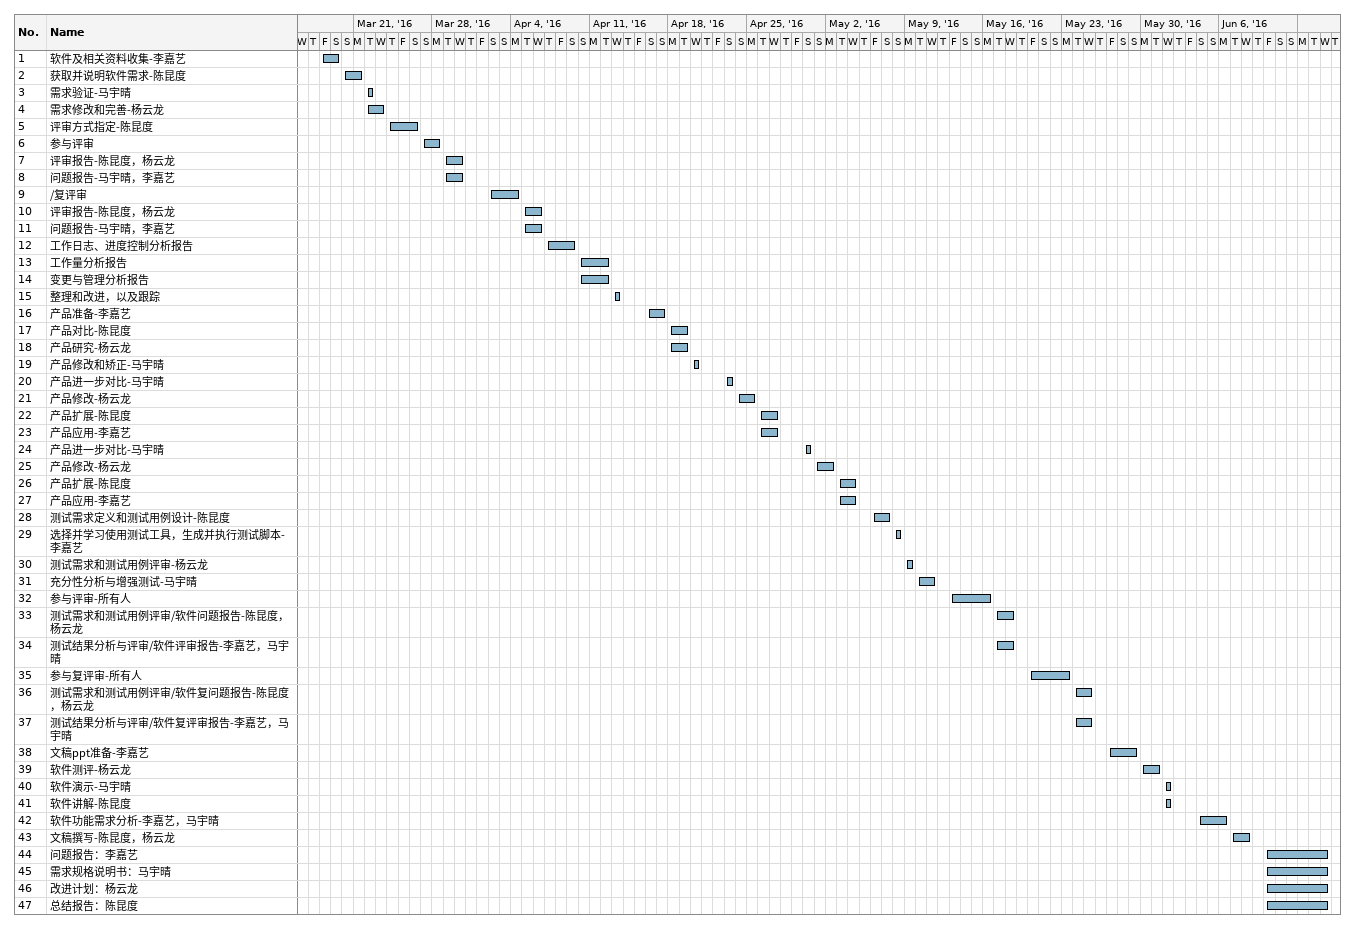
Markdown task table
| ID | Task | Start | Finish |
|---|---|---|---|
| 1 | 软件及相关资料收集-李嘉艺 | 2016-03-18 | 2016-03-19 |
| 2 | 获取并说明软件需求-陈昆度 | 2016-03-20 | 2016-03-21 |
| 3 | 需求验证-马宇晴 | 2016-03-22 | 2016-03-22 |
| 4 | 需求修改和完善-杨云龙 | 2016-03-22 | 2016-03-23 |
| 5 | 评审方式指定-陈昆度 | 2016-03-24 | 2016-03-26 |
| 6 | 参与评审 | 2016-03-27 | 2016-03-28 |
| 7 | 评审报告-陈昆度，杨云龙 | 2016-03-29 | 2016-03-30 |
| 8 | 问题报告-马宇晴，李嘉艺 | 2016-03-29 | 2016-03-30 |
| 9 | /复评审 | 2016-04-02 | 2016-04-04 |
| 10 | 评审报告-陈昆度，杨云龙 | 2016-04-05 | 2016-04-06 |
| 11 | 问题报告-马宇晴，李嘉艺 | 2016-04-05 | 2016-04-06 |
| 12 | 工作日志、进度控制分析报告 | 2016-04-07 | 2016-04-09 |
| 13 | 工作量分析报告 | 2016-04-10 | 2016-04-12 |
| 14 | 变更与管理分析报告 | 2016-04-10 | 2016-04-12 |
| 15 | 整理和改进，以及跟踪 | 2016-04-13 | 2016-04-13 |
| 16 | 产品准备-李嘉艺 | 2016-04-16 | 2016-04-17 |
| 17 | 产品对比-陈昆度 | 2016-04-18 | 2016-04-19 |
| 18 | 产品研究-杨云龙 | 2016-04-18 | 2016-04-19 |
| 19 | 产品修改和矫正-马宇晴 | 2016-04-20 | 2016-04-20 |
| 20 | 产品进一步对比-马宇晴 | 2016-04-23 | 2016-04-23 |
| 21 | 产品修改-杨云龙 | 2016-04-24 | 2016-04-25 |
| 22 | 产品扩展-陈昆度 | 2016-04-26 | 2016-04-27 |
| 23 | 产品应用-李嘉艺 | 2016-04-26 | 2016-04-27 |
| 24 | 产品进一步对比-马宇晴 | 2016-04-30 | 2016-04-30 |
| 25 | 产品修改-杨云龙 | 2016-05-01 | 2016-05-02 |
| 26 | 产品扩展-陈昆度 | 2016-05-03 | 2016-05-04 |
| 27 | 产品应用-李嘉艺 | 2016-05-03 | 2016-05-04 |
| 28 | 测试需求定义和测试用例设计-陈昆度 | 2016-05-06 | 2016-05-07 |
| 29 | 选择并学习使用测试工具，生成并执行测试脚本-李嘉艺 | 2016-05-08 | 2016-05-08 |
| 30 | 测试需求和测试用例评审-杨云龙 | 2016-05-09 | 2016-05-09 |
| 31 | 充分性分析与增强测试-马宇晴 | 2016-05-10 | 2016-05-11 |
| 32 | 参与评审-所有人 | 2016-05-13 | 2016-05-16 |
| 33 | 测试需求和测试用例评审/软件问题报告-陈昆度，杨云龙 | 2016-05-17 | 2016-05-18 |
| 34 | 测试结果分析与评审/软件评审报告-李嘉艺，马宇晴 | 2016-05-17 | 2016-05-18 |
| 35 | 参与复评审-所有人 | 2016-05-20 | 2016-05-23 |
| 36 | 测试需求和测试用例评审/软件复问题报告-陈昆度，杨云龙 | 2016-05-24 | 2016-05-25 |
| 37 | 测试结果分析与评审/软件复评审报告-李嘉艺，马宇晴 | 2016-05-24 | 2016-05-25 |
| 38 | 文稿ppt准备-李嘉艺 | 2016-05-27 | 2016-05-29 |
| 39 | 软件测评-杨云龙 | 2016-05-30 | 2016-05-31 |
| 40 | 软件演示-马宇晴 | 2016-06-01 | 2016-06-01 |
| 41 | 软件讲解-陈昆度 | 2016-06-01 | 2016-06-01 |
| 42 | 软件功能需求分析-李嘉艺，马宇晴 | 2016-06-04 | 2016-06-06 |
| 43 | 文稿撰写-陈昆度，杨云龙 | 2016-06-07 | 2016-06-08 |
| 44 | 问题报告：李嘉艺 | 2016-06-10 | 2016-06-15 |
| 45 | 需求规格说明书：马宇晴 | 2016-06-10 | 2016-06-15 |
| 46 | 改进计划：杨云龙 | 2016-06-10 | 2016-06-15 |
| 47 | 总结报告：陈昆度 | 2016-06-10 | 2016-06-15 |
